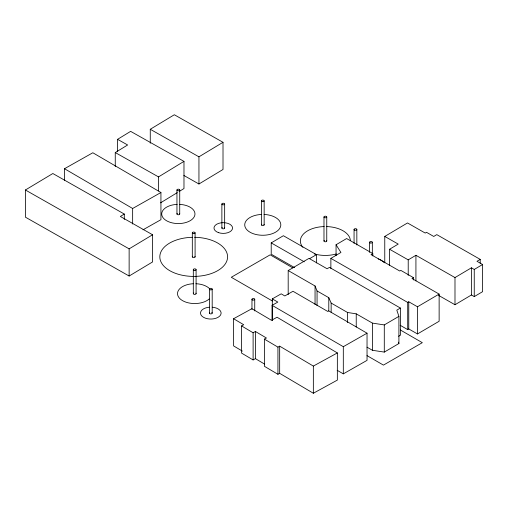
<?xml version="1.0" encoding="UTF-8"?>
<svg xmlns="http://www.w3.org/2000/svg" width="508" height="508" viewBox="0 0 508 508"><rect width="100%" height="100%" fill="white"/><g stroke="black" fill="none" stroke-linecap="round" stroke-linejoin="round"><path stroke-width="0.76" d="M400.158 325.272L407.708 329.603L407.708 302.431L408.762 301.777L417.487 306.781L417.487 333.953L408.762 328.949L408.762 301.777M407.708 329.603L408.762 328.949M115.259 166.535L115.259 152.559L127.635 144.983L117.577 139.332L130.632 131.362L183.979 161.373L183.979 188.544L179.292 191.408M158.515 190.875L158.515 176.905L183.979 161.373M160.528 202.851L177.279 192.634M124.295 214.059L120.339 216.465L152.584 234.766L152.584 261.938L129.134 276.028L25.4 217.164L25.4 189.992L52.845 173.52L124.295 214.059L124.295 219.494M150.266 143.25L150.266 129.273L174.333 114.751L223.012 142.303L223.012 169.475L198.946 183.998L183.864 175.463M198.946 183.998L198.946 156.826L223.012 142.303M129.134 276.028L129.134 248.856L152.584 234.766M389.572 265.557L389.572 249.25L398.228 244.094L384.766 236.436L384.766 262.833M438.537 295.364L454.99 304.743L454.99 277.571L471.418 267.811L474.25 269.443L474.25 296.615L471.418 294.983L471.418 267.811M454.99 304.743L471.418 294.983M384.766 236.436L407.505 222.955L425.228 233.07L426.491 232.308L433.749 236.461L436.785 234.626L480.212 259.385L480.212 263.271M408.216 275.387L408.216 259.861L415.925 255.295L454.99 277.571M294.615 267.621L271.215 254.222L271.215 242.9L283.381 235.718L316.452 254.648L316.452 262.954M474.25 269.443L482.6 264.503L476.974 261.296L480.212 259.385M474.25 296.615L482.6 291.675L482.6 264.503M336.055 255.632L336.055 244.761L346.621 238.544L372.802 253.581L372.802 255.911M330.873 268.478L330.873 258.382L340.925 252.457L336.055 244.761M309.67 258.629L316.452 254.648M400.412 308.058L329.47 267.379L327.089 268.757L308.985 258.382L288.188 270.548L315.055 285.979L317.062 290.957L328.79 297.688L331.146 303.06L347.542 312.483L356.235 313.842L372.428 323.113L384.289 324.923L398.913 316.363L396.799 310.147L400.412 308.058L400.412 335.229L398.602 336.271M417.487 306.781L439.134 294.088L411.969 278.517L413.468 277.654L413.468 279.978M367.03 347.193L372.428 350.285L384.289 352.095L398.913 343.535L398.913 316.363M417.487 333.953L439.134 321.253L439.134 294.088M372.802 253.581L371.024 254.603L399.733 271.018L400.818 270.389L413.468 277.654M272.104 320.091L272.104 305.34L277.825 302.076L272.307 298.888L272.307 320.624M272.307 298.888L281.203 293.827L284.817 295.954L292.995 291.268L327.698 311.423L328.689 310.89L367.036 333.191L367.036 360.363L343.313 373.863L337.153 370.288M272.104 305.34L343.313 346.691L367.036 333.191M64.497 180.359L64.497 168.719L92.831 152.756L160.934 192.513L160.934 219.685L142.996 229.819M64.497 168.719L132.645 208.49L160.934 192.513M264.49 364.033L255.397 358.648L253.111 359.931L241.56 353.098L241.56 325.926L243.707 324.726L233.578 318.726L251.885 308.705L271.488 320.3L277.044 317.246L337.35 352.933L337.35 380.105L313.347 393.249L279.667 373.329L279.667 346.158L277.933 347.123L264.395 339.115L264.395 366.287L277.933 374.294L279.667 373.329M241.56 325.926L253.111 332.759L255.397 331.476L266.44 338.01L264.395 339.115M279.667 346.158L313.347 366.077L337.35 352.933M115.259 152.559L158.515 176.905M150.266 129.273L198.946 156.826M389.572 249.25L408.216 259.861M25.4 189.992L129.134 248.856M330.873 258.382L407.708 302.431M271.215 242.9L304.248 261.817M292.786 267.887L270.167 254.826L231.292 277.273L272.415 301.009M400.387 330.01L422.319 342.671L383.445 365.112L366.998 355.619M242.354 351.098L233.578 345.897L233.578 318.726M398.443 342.151L398.913 343.535M415.925 255.295L415.925 280.911M384.289 324.923L384.289 352.095M372.428 323.113L372.428 350.285M372.339 242.265L372.339 253.873M369.564 242.265L369.564 252.324M356.838 229.457L356.838 244.932M356.235 313.842L356.235 327.044M354.063 229.457L354.063 243.389M347.542 312.483L347.542 322.58M343.313 346.691L343.313 373.863M331.146 303.06L331.146 312.376M328.79 297.688L328.79 310.883M326.758 217.005L326.758 240.989M323.983 217.005L323.983 240.989M317.062 290.957L317.062 305.708M315.055 285.979L315.055 304.609M313.347 366.077L313.347 393.249M288.188 270.548L288.188 294.615M277.933 347.123L277.933 374.294M264.154 200.863L264.154 224.847M261.385 200.863L261.385 224.847M255.397 331.476L255.397 358.648M254.737 299.288L254.737 310.89M253.111 332.759L253.111 359.931M251.962 299.288L251.962 309.347M224.65 204.051L224.65 228.035M221.875 204.051L221.875 228.035M212.192 289.109L212.192 313.093M209.417 289.109L209.417 313.093M196.088 269.634L196.088 293.624M195.091 232.861L195.091 256.845M193.313 269.634L193.313 293.624M192.316 232.861L192.316 256.845M179.724 189.979L179.724 213.963M176.949 189.979L176.949 213.963M132.645 208.49L132.645 224.015M117.577 139.332L117.577 151.752M326.352 240.424A1.384 0.8 0 0 1 326.352 241.554A1.384 0.8 0 0 1 324.39 241.554A1.384 0.8 0 0 1 324.39 240.424M179.483 213.512A1.384 0.8 0 0 1 179.191 214.592A1.384 0.8 0 0 1 177.298 214.497A1.384 0.8 0 0 1 177.356 213.398M194.843 256.394A1.384 0.8 0 0 1 194.526 257.493A1.384 0.8 0 0 1 192.608 257.34A1.384 0.8 0 0 1 192.811 256.229M263.912 224.396A1.384 0.8 0 0 1 263.589 225.495A1.384 0.8 0 0 1 261.677 225.342A1.384 0.8 0 0 1 261.88 224.231M224.244 227.47A1.384 0.8 0 0 1 224.244 228.6A1.384 0.8 0 0 1 222.282 228.6A1.384 0.8 0 0 1 222.282 227.47M195.84 293.167A1.384 0.8 0 0 1 195.523 294.265A1.384 0.8 0 0 1 193.611 294.113A1.384 0.8 0 0 1 193.815 293.008M211.785 312.528A1.384 0.8 0 0 1 211.83 313.633A1.384 0.8 0 0 1 209.925 313.715A1.384 0.8 0 0 1 209.696 312.617M209.163 298.99A17.189 9.925 0 0 1 179.915 298.685A17.189 9.925 0 0 1 193.472 283.724M195.929 283.724A17.189 9.925 0 0 1 209.785 288.868M212.274 307.2A10.312 5.956 0 0 1 219.481 316.313A10.312 5.956 0 0 1 202.127 316.313A10.312 5.956 0 0 1 209.34 307.2M378.25 258.934A14.63 8.446 0 0 1 383.946 262.376M336.309 253.968A25.006 14.44 0 0 1 314.452 253.981M302.882 247.307A25.006 14.44 0 0 1 324.168 226.568M326.542 226.568A25.006 14.44 0 0 1 350.368 240.633M264.09 214.459A18.04 10.414 0 0 1 278.155 230.283A18.04 10.414 0 0 1 247.345 230.251A18.04 10.414 0 0 1 261.518 214.459M179.527 204.387A16.631 9.601 0 0 1 192.538 218.961A16.631 9.601 0 0 1 164.135 218.961A16.631 9.601 0 0 1 177.152 204.387M194.602 237.293A33.877 19.558 0 0 1 222.993 266.675A33.877 19.558 0 0 1 164.725 266.979A33.877 19.558 0 0 1 192.183 237.306M370.135 242.913A1.384 0.8 0 0 0 372.332 242.348A1.384 0.8 0 0 0 370.383 241.535A1.384 0.8 0 0 0 370.135 242.913M354.641 230.111A1.384 0.8 0 0 0 356.832 229.54A1.384 0.8 0 0 0 354.889 228.727A1.384 0.8 0 0 0 354.641 230.111M324.555 217.653A1.384 0.8 0 0 0 326.746 217.087A1.384 0.8 0 0 0 324.803 216.275A1.384 0.8 0 0 0 324.555 217.653M177.527 190.627A1.384 0.8 0 0 0 179.718 190.062A1.384 0.8 0 0 0 177.775 189.249A1.384 0.8 0 0 0 177.527 190.627M192.888 233.509A1.384 0.8 0 0 0 195.078 232.943A1.384 0.8 0 0 0 193.135 232.131A1.384 0.8 0 0 0 192.888 233.509M261.957 201.511A1.384 0.8 0 0 0 264.147 200.946A1.384 0.8 0 0 0 262.204 200.133A1.384 0.8 0 0 0 261.957 201.511M222.453 204.699A1.384 0.8 0 0 0 224.644 204.133A1.384 0.8 0 0 0 222.701 203.321A1.384 0.8 0 0 0 222.453 204.699M193.885 270.288A1.384 0.8 0 0 0 196.082 269.723A1.384 0.8 0 0 0 194.132 268.903A1.384 0.8 0 0 0 193.885 270.288M252.533 299.936A1.384 0.8 0 0 0 254.73 299.371A1.384 0.8 0 0 0 252.781 298.558A1.384 0.8 0 0 0 252.533 299.936M209.994 289.757A1.384 0.8 0 0 0 212.185 289.192A1.384 0.8 0 0 0 210.242 288.379A1.384 0.8 0 0 0 209.994 289.757M218.491 232.632A9.29 5.366 0 0 0 232.556 228.117A9.29 5.366 0 0 0 218.751 223.342A9.29 5.366 0 0 0 218.491 232.632"/></g></svg>
